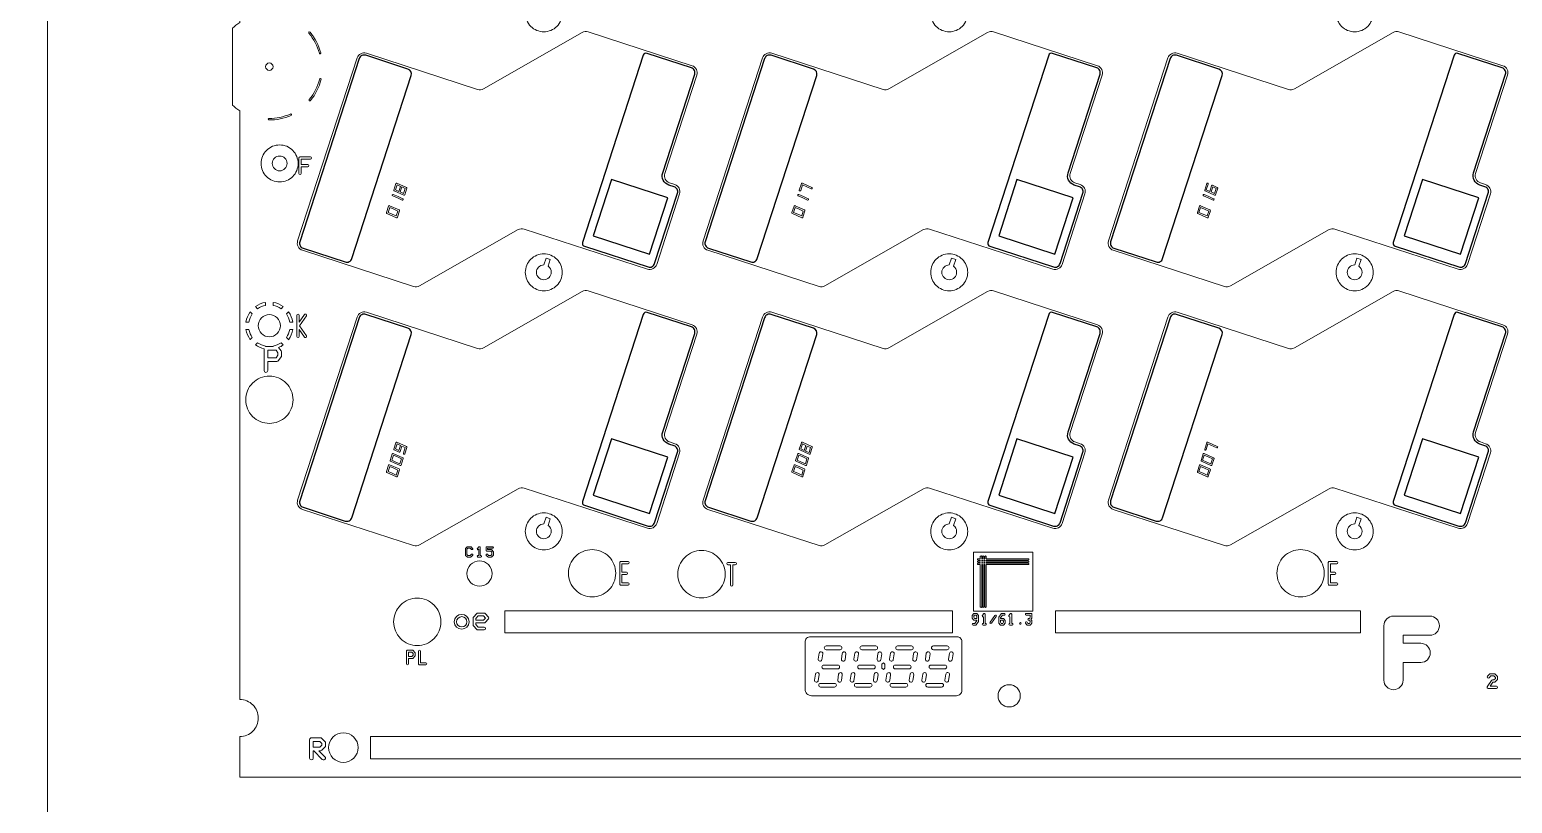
# Model space of a CAD drawing. Extents: x 2864 to 3941, y 2420 to 3182.
# Drawn here: x 3497 to 3597.2, y 2655.7 to 2707.9 of the extents above; entities that cross this region are included whole.
import ezdxf

# ---------------------------------------------------------------- set-up
doc = ezdxf.new("R2010")
doc.units = 0
doc.layers.get('0').update_dxf_attribs({"lineweight": 0})
for name, color, linetype in [('barcode', 1, 'Continuous'), ('susa-b', 2, 'Continuous'), ('susb-b', 3, 'Continuous')]:
    doc.layers.add(name, color=color, linetype=linetype)

msp = doc.modelspace()

# ---------------------------------------------------------------- linework, layer by layer
for p, q in [((3512.051, 2688.741), (3511.907, 2688.884)), ((3512.952, 2689.321), (3512.952, 2689.524)), ((3511.907, 2687.003), (3512.051, 2687.146)), ((3527.4, 2672.319), (3527.5, 2672.319)), ((3561.518, 2667.717), (3561.597, 2667.717)), ((3563.318, 2667.717), (3563.397, 2667.717))]:
    msp.add_line(p, q)
at = {"linetype": 'Continuous'}
for points in [[(3498.202, 3063.443), (3498.202, 2860.643), (3497.202, 2860.643, 1), (3497.202, 2860.243), (3498.202, 2860.243), (3498.202, 2657.443)], [(3765.202, 2857.45), (3765.202, 2673.437, -0.044688), (3765.702, 2673.034), (3765.702, 2667.853, -0.044688), (3765.202, 2667.45), (3765.202, 2662.693, 0.414215), (3763.952, 2661.443, 0.414215), (3765.202, 2660.193), (3765.202, 2657.443), (3511.202, 2657.443), (3511.202, 2660.193, 0.414215), (3512.452, 2661.443, 0.414215), (3511.202, 2662.693), (3511.202, 2702.45, -0.044688), (3510.702, 2702.853), (3510.702, 2708.034, -0.044688), (3511.202, 2708.437), (3511.202, 2764.193), (3511.202, 2857.45, -0.044688)], [(3515.949, 2707.77, 1), (3515.873, 2707.705, -0.110712), (3516.583, 2706.349, 1), (3516.679, 2706.375)], [(3516.7, 2704.593, 1), (3516.603, 2704.616, -0.113199), (3515.902, 2703.217, 1), (3515.979, 2703.154)], [(3514.666, 2702.155, 1), (3514.625, 2702.246, -0.107328), (3513.171, 2701.944, 1), (3513.17, 2701.844)], [(3515.975, 2699.205, 1), (3515.975, 2699.355), (3515.28, 2699.355, 0.414241), (3515.205, 2699.28), (3515.205, 2698.759)], [(3515.205, 2698.759), (3515.205, 2698.237, 1), (3515.355, 2698.237), (3515.355, 2698.684), (3515.801, 2698.684, 1), (3515.801, 2698.834), (3515.355, 2698.834), (3515.355, 2699.205), (3515.975, 2699.205)], [(3511.621, 2688.193), (3511.824, 2688.193, -0.106992), (3512.051, 2688.741)], [(3512.261, 2689.238), (3512.404, 2689.094, -0.106991), (3512.952, 2689.321)], [(3513.452, 2689.524), (3513.452, 2689.321, -0.106992), (3513.999, 2689.094), (3514.142, 2689.238)], [(3514.496, 2688.884), (3514.352, 2688.741, -0.106991), (3514.579, 2688.193), (3514.782, 2688.193)], [(3515.219, 2688.179), (3515.219, 2688.658, 1), (3515.069, 2688.658), (3515.069, 2687.218, 1), (3515.219, 2687.218), (3515.219, 2687.697)], [(3515.702, 2687.261), (3515.235, 2687.938), (3515.702, 2688.616, 1), (3515.579, 2688.701), (3515.219, 2688.179)], [(3512.051, 2687.146, -0.106993), (3511.824, 2687.693), (3511.621, 2687.693)], [(3514.782, 2687.693), (3514.579, 2687.693, -0.106992), (3514.352, 2687.146), (3514.496, 2687.003)], [(3515.219, 2687.697), (3515.579, 2687.175, 1), (3515.702, 2687.261)], [(3514.142, 2686.649), (3513.999, 2686.793, -0.106991), (3513.452, 2686.566), (3513.452, 2686.535), (3512.966, 2686.535, 0.029652), (3512.952, 2686.534), (3512.952, 2686.566, -0.106992), (3512.404, 2686.793), (3512.261, 2686.649)], [(3512.261, 2686.649, 0.100685), (3512.841, 2686.385), (3512.841, 2685.661)], [(3512.841, 2685.661), (3512.841, 2684.912, 1), (3513.091, 2684.912), (3513.091, 2685.536), (3513.718, 2685.536, 0.235848), (3513.818, 2685.586), (3514.006, 2685.834, 0.163746), (3514.031, 2685.91), (3514.031, 2686.161, 0.163734), (3514.006, 2686.237), (3513.829, 2686.471, 0.056526), (3514.142, 2686.649)], [(3527.5, 2672.319, 1), (3527.5, 2672.419), (3527.45, 2672.419), (3527.45, 2672.965, 0.669786), (3527.365, 2673.001), (3527.266, 2672.901, 1), (3527.336, 2672.831), (3527.35, 2672.845)], [(3527.35, 2672.845), (3527.35, 2672.419), (3527.301, 2672.419, 1), (3527.301, 2672.319), (3527.4, 2672.319)], [(3537.453, 2670.423, 1), (3537.453, 2670.573), (3537.031, 2670.573), (3537.031, 2671.143), (3537.329, 2671.143, 1), (3537.329, 2671.293), (3537.031, 2671.293), (3537.031, 2671.864), (3537.453, 2671.864, 1), (3537.453, 2672.014), (3536.956, 2672.014, 0.414241), (3536.881, 2671.939), (3536.881, 2671.218)], [(3585.338, 2670.423, 1), (3585.338, 2670.573), (3584.917, 2670.573), (3584.917, 2671.143), (3585.214, 2671.143, 1), (3585.214, 2671.293), (3584.917, 2671.293), (3584.917, 2671.864), (3585.338, 2671.864, 1), (3585.338, 2672.014), (3584.842, 2672.014, 0.414241), (3584.767, 2671.939), (3584.767, 2671.218)], [(3536.881, 2671.218), (3536.881, 2670.498, 0.414241), (3536.956, 2670.423), (3537.453, 2670.423)], [(3584.767, 2671.218), (3584.767, 2670.498, 0.414241), (3584.842, 2670.423), (3585.338, 2670.423)], [(3528.006, 2668.259), (3527.788, 2668.495, 0.209079), (3527.721, 2668.523), (3527.285, 2668.523, 0.209079), (3527.219, 2668.495), (3527, 2668.259, 0.190123), (3526.976, 2668.198), (3526.976, 2667.963)], [(3526.976, 2667.963), (3526.976, 2667.728, 0.190123), (3527, 2667.667), (3527.219, 2667.432, 0.209079), (3527.285, 2667.403), (3527.722, 2667.403, 1), (3527.722, 2667.583), (3527.324, 2667.583), (3527.156, 2667.763), (3527.156, 2667.873), (3527.722, 2667.873, 0.20993), (3527.788, 2667.902), (3528.006, 2668.136, 0.394798), (3528.006, 2668.259)], [(3561.597, 2667.717, 1), (3561.597, 2667.837), (3561.578, 2667.837), (3561.578, 2668.453, 0.734055), (3561.468, 2668.487), (3561.389, 2668.375, 0.727575), (3561.458, 2668.283), (3561.458, 2667.837), (3561.438, 2667.837, 1), (3561.438, 2667.717), (3561.518, 2667.717)], [(3562.937, 2667.89), (3562.937, 2668.002, 0.156474), (3562.925, 2668.037), (3562.846, 2668.149, 0.245285), (3562.797, 2668.175), (3562.619, 2668.175), (3562.619, 2668.208), (3562.749, 2668.393), (3562.877, 2668.393, 1), (3562.877, 2668.513), (3562.718, 2668.513, 0.245298), (3562.668, 2668.487), (3562.51, 2668.262, 0.156461), (3562.499, 2668.227), (3562.499, 2668.115)], [(3562.499, 2668.115), (3562.499, 2667.89, 0.156474), (3562.51, 2667.855), (3562.589, 2667.743, 0.245285), (3562.638, 2667.717), (3562.797, 2667.717, 0.245298), (3562.846, 2667.743), (3562.925, 2667.855, 0.156461), (3562.937, 2667.89)], [(3563.397, 2667.717, 1), (3563.397, 2667.837), (3563.378, 2667.837), (3563.378, 2668.453, 0.734055), (3563.268, 2668.487), (3563.189, 2668.375, 0.727575), (3563.258, 2668.283), (3563.258, 2667.837), (3563.238, 2667.837, 1), (3563.238, 2667.717), (3563.318, 2667.717)], [(3523.052, 2665.675), (3523.052, 2665.817, 0.166398), (3523.037, 2665.86), (3522.928, 2666.003, 0.234442), (3522.872, 2666.03), (3522.545, 2666.03, 0.414239), (3522.475, 2665.96), (3522.475, 2665.533)], [(3522.475, 2665.533), (3522.475, 2665.106, 1), (3522.615, 2665.106), (3522.615, 2665.463), (3522.872, 2665.463, 0.234442), (3522.928, 2665.49), (3523.037, 2665.633, 0.166397), (3523.052, 2665.675)], [(3596.215, 2664.081), (3596.215, 2664.221, 0.200506), (3596.193, 2664.275), (3596.053, 2664.416, 0.200506), (3595.998, 2664.438), (3595.719, 2664.438, 0.200506), (3595.664, 2664.416), (3595.524, 2664.275, 1), (3595.632, 2664.167), (3595.75, 2664.285), (3595.967, 2664.285), (3596.063, 2664.19), (3596.063, 2664.113), (3595.967, 2664.017), (3595.859, 2664.017, 0.251301), (3595.795, 2663.983), (3595.515, 2663.562, 0.599695), (3595.578, 2663.443), (3596.139, 2663.443, 1), (3596.139, 2663.596), (3595.72, 2663.596)], [(3595.72, 2663.596), (3595.899, 2663.864), (3595.998, 2663.864, 0.200506), (3596.053, 2663.887), (3596.193, 2664.027, 0.200506), (3596.215, 2664.081)], [(3516.995, 2659.568), (3516.995, 2659.775, 0.200077), (3516.958, 2659.864), (3516.752, 2660.07, 0.200077), (3516.664, 2660.107), (3516.043, 2660.107, 0.414226), (3515.918, 2659.982), (3515.918, 2659.361)], [(3516.551, 2659.236), (3516.664, 2659.236, 0.200077), (3516.752, 2659.273), (3516.958, 2659.48, 0.200077), (3516.995, 2659.568)], [(3515.918, 2659.361), (3515.918, 2658.741, 1), (3516.168, 2658.741), (3516.168, 2659.236), (3516.198, 2659.236), (3516.782, 2658.652, 1), (3516.959, 2658.829), (3516.551, 2659.236)], [(3498.202, 2657.443), (3498.202, 2640.643), (3497.202, 2640.643, 1), (3497.202, 2640.243), (3498.202, 2640.243), (3498.202, 2618.943), (3511.202, 2618.943)]]:
    msp.add_lwpolyline(points, format="xyb", dxfattribs=at)
for points in [[(3533.002, 2709.051, 0.414215), (3531.752, 2710.301, 0.414215), (3530.502, 2709.051, 0.414215), (3531.752, 2707.801, 0.414215)], [(3560.402, 2709.051, 0.414215), (3559.152, 2710.301, 0.414215), (3557.902, 2709.051, 0.414215), (3559.152, 2707.801, 0.414215)], [(3587.802, 2709.051, 0.414215), (3586.552, 2710.301, 0.414215), (3585.302, 2709.051, 0.414215), (3586.552, 2707.801, 0.414215)], [(3542.09, 2704.88, 0.41422), (3541.768, 2705.51), (3534.748, 2707.792, 0.211093), (3534.346, 2707.75), (3527.679, 2703.951, -0.211093), (3527.277, 2703.91), (3519.761, 2706.352, 0.41422), (3519.131, 2706.031), (3515.114, 2693.668, 0.414215), (3515.435, 2693.038), (3522.951, 2690.595, 0.211093), (3523.353, 2690.637), (3530.02, 2694.436, -0.211091), (3530.422, 2694.477), (3538.751, 2691.77, 0.414218), (3539.381, 2692.091), (3540.926, 2696.847, 0.414217), (3540.605, 2697.477), (3540.247, 2697.593, -0.414216), (3539.926, 2698.223)], [(3569.49, 2704.88, 0.41422), (3569.168, 2705.51), (3562.148, 2707.792, 0.211093), (3561.746, 2707.75), (3555.079, 2703.951, -0.211093), (3554.677, 2703.91), (3547.161, 2706.352, 0.41422), (3546.531, 2706.031), (3542.514, 2693.668, 0.414215), (3542.835, 2693.038), (3550.351, 2690.595, 0.211093), (3550.753, 2690.637), (3557.42, 2694.436, -0.211091), (3557.822, 2694.477), (3566.151, 2691.77, 0.414218), (3566.781, 2692.091), (3568.326, 2696.847, 0.414217), (3568.005, 2697.477), (3567.647, 2697.593, -0.414216), (3567.326, 2698.223)], [(3596.89, 2704.88, 0.41422), (3596.568, 2705.51), (3589.548, 2707.792, 0.211093), (3589.146, 2707.75), (3582.479, 2703.951, -0.211093), (3582.077, 2703.91), (3574.561, 2706.352, 0.41422), (3573.931, 2706.031), (3569.914, 2693.668, 0.414215), (3570.235, 2693.038), (3577.751, 2690.595, 0.211093), (3578.153, 2690.637), (3584.82, 2694.436, -0.211091), (3585.222, 2694.477), (3593.551, 2691.77, 0.414218), (3594.181, 2692.091), (3595.726, 2696.847, 0.414217), (3595.405, 2697.477), (3595.047, 2697.593, -0.414216), (3594.726, 2698.223)], [(3513.452, 2705.443, 0.414222), (3513.202, 2705.693, 0.414222), (3512.952, 2705.443, 0.414222), (3513.202, 2705.193, 0.414222)], [(3515.146, 2698.908, 0.414215), (3513.896, 2700.158, 0.414215), (3512.646, 2698.908, 0.414215), (3513.896, 2697.658, 0.414215)], [(3514.396, 2698.908, -0.414217), (3513.896, 2698.408, -0.414217), (3513.396, 2698.908, -0.414217), (3513.896, 2699.408, -0.414217)], [(3522.219, 2696.527), (3521.898, 2696.67), (3521.577, 2696.813, 1), (3521.537, 2696.722), (3521.858, 2696.579), (3522.179, 2696.435, 1)], [(3522.494, 2697.226, 0.385532), (3522.467, 2697.288), (3521.825, 2697.574, 0.447551), (3521.757, 2697.544), (3521.616, 2697.112, 0.385532), (3521.644, 2697.051), (3522.285, 2696.764, 0.447551), (3522.354, 2696.795)], [(3549.619, 2696.527), (3549.298, 2696.67), (3548.977, 2696.813, 1), (3548.937, 2696.722), (3549.258, 2696.579), (3549.579, 2696.435, 1)], [(3549.867, 2697.288), (3549.225, 2697.574, 0.447551), (3549.157, 2697.544), (3549.016, 2697.112, 1), (3549.111, 2697.081), (3549.235, 2697.46), (3549.826, 2697.196, 1)], [(3577.019, 2696.527), (3576.698, 2696.67), (3576.377, 2696.813, 1), (3576.337, 2696.722), (3576.658, 2696.579), (3576.979, 2696.435, 1)], [(3577.294, 2697.226, 0.385532), (3577.267, 2697.288), (3576.946, 2697.431, 0.447551), (3576.878, 2697.4), (3576.755, 2697.022), (3576.525, 2697.124), (3576.652, 2697.513, 1), (3576.557, 2697.544), (3576.416, 2697.112, 0.385532), (3576.444, 2697.051), (3577.085, 2696.764, 0.447551), (3577.154, 2696.795)], [(3521.999, 2695.705, 0.385532), (3521.972, 2695.766), (3521.33, 2696.053, 0.447551), (3521.262, 2696.022), (3521.122, 2695.591, 0.385532), (3521.149, 2695.529), (3521.791, 2695.243, 0.447551), (3521.859, 2695.273)], [(3549.399, 2695.705, 0.385532), (3549.372, 2695.766), (3548.73, 2696.053, 0.447551), (3548.662, 2696.022), (3548.522, 2695.591, 0.385532), (3548.549, 2695.529), (3549.191, 2695.243, 0.447551), (3549.259, 2695.273)], [(3576.799, 2695.705, 0.385532), (3576.772, 2695.766), (3576.13, 2696.053, 0.447551), (3576.062, 2696.022), (3575.922, 2695.591, 0.385532), (3575.949, 2695.529), (3576.591, 2695.243, 0.447551), (3576.659, 2695.273)], [(3533.002, 2691.551, 0.414215), (3531.752, 2692.801, 0.414215), (3530.502, 2691.551, 0.414215), (3531.752, 2690.301, 0.414215)], [(3560.402, 2691.551, 0.414215), (3559.152, 2692.801, 0.414215), (3557.902, 2691.551, 0.414215), (3559.152, 2690.301, 0.414215)], [(3587.802, 2691.551, 0.414215), (3586.552, 2692.801, 0.414215), (3585.302, 2691.551, 0.414215), (3586.552, 2690.301, 0.414215)], [(3532.252, 2691.551, -0.414217), (3531.752, 2691.051, -0.414217), (3531.252, 2691.551, -0.414217), (3531.752, 2692.051, -0.002897), (3531.757, 2692.051), (3531.903, 2692.502), (3532.188, 2692.409), (3532.042, 2691.958, -0.242589)], [(3559.652, 2691.551, -0.414217), (3559.152, 2691.051, -0.414217), (3558.652, 2691.551, -0.414217), (3559.152, 2692.051, -0.002897), (3559.157, 2692.051), (3559.303, 2692.502), (3559.588, 2692.409), (3559.442, 2691.958, -0.242589)], [(3587.052, 2691.551, -0.414217), (3586.552, 2691.051, -0.414217), (3586.052, 2691.551, -0.414217), (3586.552, 2692.051, -0.002897), (3586.557, 2692.051), (3586.703, 2692.502), (3586.988, 2692.409), (3586.842, 2691.958, -0.242589)], [(3542.09, 2687.38, 0.41422), (3541.768, 2688.01), (3534.748, 2690.292, 0.211093), (3534.346, 2690.25), (3527.679, 2686.451, -0.211093), (3527.277, 2686.41), (3519.761, 2688.852, 0.41422), (3519.131, 2688.531), (3515.114, 2676.168, 0.414215), (3515.435, 2675.538), (3522.951, 2673.095, 0.211093), (3523.353, 2673.137), (3530.02, 2676.936, -0.211091), (3530.422, 2676.977), (3538.751, 2674.27, 0.414218), (3539.381, 2674.591), (3540.926, 2679.347, 0.414217), (3540.605, 2679.977), (3540.247, 2680.093, -0.414216), (3539.926, 2680.723)], [(3569.49, 2687.38, 0.41422), (3569.168, 2688.01), (3562.148, 2690.292, 0.211093), (3561.746, 2690.25), (3555.079, 2686.451, -0.211093), (3554.677, 2686.41), (3547.161, 2688.852, 0.41422), (3546.531, 2688.531), (3542.514, 2676.168, 0.414215), (3542.835, 2675.538), (3550.351, 2673.095, 0.211093), (3550.753, 2673.137), (3557.42, 2676.936, -0.211091), (3557.822, 2676.977), (3566.151, 2674.27, 0.414218), (3566.781, 2674.591), (3568.326, 2679.347, 0.414217), (3568.005, 2679.977), (3567.647, 2680.093, -0.414216), (3567.326, 2680.723)], [(3596.89, 2687.38, 0.41422), (3596.568, 2688.01), (3589.548, 2690.292, 0.211093), (3589.146, 2690.25), (3582.479, 2686.451, -0.211093), (3582.077, 2686.41), (3574.561, 2688.852, 0.41422), (3573.931, 2688.531), (3569.914, 2676.168, 0.414215), (3570.235, 2675.538), (3577.751, 2673.095, 0.211093), (3578.153, 2673.137), (3584.82, 2676.936, -0.211091), (3585.222, 2676.977), (3593.551, 2674.27, 0.414218), (3594.181, 2674.591), (3595.726, 2679.347, 0.414217), (3595.405, 2679.977), (3595.047, 2680.093, -0.414216), (3594.726, 2680.723)], [(3513.952, 2687.943, 0.414216), (3513.202, 2688.693, 0.414216), (3512.452, 2687.943, 0.414216), (3513.202, 2687.193, 0.414216)], [(3514.802, 2682.943, 0.414215), (3513.202, 2684.543, 0.414215), (3511.602, 2682.943, 0.414215), (3513.202, 2681.343, 0.414215)], [(3522.494, 2679.726, 0.385532), (3522.467, 2679.788), (3521.825, 2680.074, 0.447551), (3521.757, 2680.044), (3521.616, 2679.612, 0.385532), (3521.644, 2679.551), (3521.965, 2679.408, 0.447551), (3522.033, 2679.438), (3522.156, 2679.817), (3522.385, 2679.715), (3522.258, 2679.325, 1), (3522.353, 2679.294)], [(3549.894, 2679.726, 0.385532), (3549.867, 2679.788), (3549.225, 2680.074, 0.447551), (3549.157, 2680.044), (3549.016, 2679.612, 0.385532), (3549.044, 2679.551), (3549.685, 2679.264, 0.447551), (3549.754, 2679.295)], [(3577.267, 2679.788), (3576.625, 2680.074, 0.447551), (3576.557, 2680.044), (3576.416, 2679.612, 1), (3576.511, 2679.581), (3576.635, 2679.96), (3577.226, 2679.696, 1)], [(3521.999, 2678.205, 0.385532), (3521.972, 2678.266), (3521.33, 2678.553, 0.447551), (3521.262, 2678.522), (3521.122, 2678.091, 0.385532), (3521.149, 2678.029), (3521.791, 2677.743, 0.447551), (3521.859, 2677.773)], [(3522.246, 2678.965, 0.385532), (3522.219, 2679.027), (3521.577, 2679.313, 0.447551), (3521.509, 2679.283), (3521.369, 2678.851, 0.385532), (3521.396, 2678.79), (3522.038, 2678.503, 0.447551), (3522.106, 2678.534)], [(3549.399, 2678.205, 0.385532), (3549.372, 2678.266), (3548.73, 2678.553, 0.447551), (3548.662, 2678.522), (3548.522, 2678.091, 0.385532), (3548.549, 2678.029), (3549.191, 2677.743, 0.447551), (3549.259, 2677.773)], [(3549.646, 2678.965, 0.385532), (3549.619, 2679.027), (3548.977, 2679.313, 0.447551), (3548.909, 2679.283), (3548.769, 2678.851, 0.385532), (3548.796, 2678.79), (3549.438, 2678.503, 0.447551), (3549.506, 2678.534)], [(3576.799, 2678.205, 0.385532), (3576.772, 2678.266), (3576.13, 2678.553, 0.447551), (3576.062, 2678.522), (3575.922, 2678.091, 0.385532), (3575.949, 2678.029), (3576.591, 2677.743, 0.447551), (3576.659, 2677.773)], [(3577.046, 2678.965, 0.385532), (3577.019, 2679.027), (3576.377, 2679.313, 0.447551), (3576.309, 2679.283), (3576.169, 2678.851, 0.385532), (3576.196, 2678.79), (3576.838, 2678.503, 0.447551), (3576.906, 2678.534)], [(3533.002, 2674.051, 0.414215), (3531.752, 2675.301, 0.414215), (3530.502, 2674.051, 0.414215), (3531.752, 2672.801, 0.414215)], [(3532.252, 2674.051, -0.414217), (3531.752, 2673.551, -0.414217), (3531.252, 2674.051, -0.414217), (3531.752, 2674.551, -0.002897), (3531.757, 2674.551), (3531.903, 2675.002), (3532.188, 2674.909), (3532.042, 2674.458, -0.242589)], [(3560.402, 2674.051, 0.414215), (3559.152, 2675.301, 0.414215), (3557.902, 2674.051, 0.414215), (3559.152, 2672.801, 0.414215)], [(3559.652, 2674.051, -0.414217), (3559.152, 2673.551, -0.414217), (3558.652, 2674.051, -0.414217), (3559.152, 2674.551, -0.002897), (3559.157, 2674.551), (3559.303, 2675.002), (3559.588, 2674.909), (3559.442, 2674.458, -0.242589)], [(3587.802, 2674.051, 0.414215), (3586.552, 2675.301, 0.414215), (3585.302, 2674.051, 0.414215), (3586.552, 2672.801, 0.414215)], [(3587.052, 2674.051, -0.414217), (3586.552, 2673.551, -0.414217), (3586.052, 2674.051, -0.414217), (3586.552, 2674.551, -0.002897), (3586.557, 2674.551), (3586.703, 2675.002), (3586.988, 2674.909), (3586.842, 2674.458, -0.242589)], [(3526.934, 2672.433, 1), (3526.864, 2672.504), (3526.779, 2672.419), (3526.622, 2672.419), (3526.552, 2672.489), (3526.552, 2672.845), (3526.622, 2672.915), (3526.779, 2672.915), (3526.864, 2672.831, 1), (3526.934, 2672.901), (3526.835, 2673.001, 0.200121), (3526.8, 2673.015), (3526.601, 2673.015, 0.200121), (3526.565, 2673.001), (3526.466, 2672.902, 0.200121), (3526.452, 2672.866), (3526.452, 2672.469, 0.200121), (3526.466, 2672.433), (3526.565, 2672.334, 0.200121), (3526.601, 2672.319), (3526.8, 2672.319, 0.200121), (3526.835, 2672.334)], [(3528.349, 2672.469), (3528.349, 2672.667, 0.200121), (3528.334, 2672.703), (3528.235, 2672.802, 0.200121), (3528.2, 2672.817), (3527.952, 2672.817), (3527.952, 2672.915), (3528.299, 2672.915, 1), (3528.299, 2673.015), (3527.902, 2673.015, 0.414253), (3527.852, 2672.965), (3527.852, 2672.767, 0.414253), (3527.902, 2672.717), (3528.179, 2672.717), (3528.249, 2672.647), (3528.249, 2672.489), (3528.179, 2672.419), (3528.022, 2672.419), (3527.937, 2672.504, 1), (3527.866, 2672.433), (3527.965, 2672.334, 0.200121), (3528.001, 2672.319), (3528.2, 2672.319, 0.200121), (3528.235, 2672.334), (3528.334, 2672.433, 0.200121)], [(3536.614, 2671.224, 0.414215), (3535.014, 2672.824, 0.414215), (3533.414, 2671.224, 0.414215), (3535.014, 2669.624, 0.414215)], [(3544.01, 2671.161, 0.414214), (3542.41, 2672.761, 0.414214), (3540.81, 2671.161, 0.414214), (3542.41, 2669.561, 0.414214)], [(3584.499, 2671.224, 0.414215), (3582.899, 2672.824, 0.414215), (3581.299, 2671.224, 0.414215), (3582.899, 2669.624, 0.414215)], [(3528.256, 2671.203, 0.414215), (3527.406, 2672.053, 0.414215), (3526.556, 2671.203, 0.414215), (3527.406, 2670.353, 0.414215)], [(3544.688, 2671.801, 1), (3544.688, 2671.951), (3544.44, 2671.951), (3544.192, 2671.951, 1), (3544.192, 2671.801), (3544.365, 2671.801), (3544.365, 2670.436, 1), (3544.515, 2670.436), (3544.515, 2671.801)], [(3564.491, 2671.807), (3561.648, 2671.807), (3561.648, 2668.964, -1), (3561.557, 2668.964), (3561.557, 2671.807), (3561.496, 2671.807), (3561.496, 2668.964, -1), (3561.405, 2668.964), (3561.405, 2671.807), (3561.344, 2671.807), (3561.344, 2668.964, -1), (3561.253, 2668.964), (3561.253, 2671.807), (3561.102, 2671.807, -1), (3561.102, 2671.898), (3561.253, 2671.898), (3561.253, 2671.959), (3561.102, 2671.959, -1), (3561.102, 2672.05), (3561.253, 2672.05), (3561.253, 2672.112), (3561.102, 2672.112, -1), (3561.102, 2672.203), (3561.253, 2672.203), (3561.253, 2672.353, -1), (3561.344, 2672.353), (3561.344, 2672.203), (3561.405, 2672.203), (3561.405, 2672.353, -1), (3561.496, 2672.353), (3561.496, 2672.203), (3561.557, 2672.203), (3561.557, 2672.353, -1), (3561.648, 2672.353), (3561.648, 2672.203), (3564.491, 2672.203, -1), (3564.491, 2672.112), (3561.648, 2672.112), (3561.648, 2672.05), (3564.491, 2672.05, -1), (3564.491, 2671.959), (3561.648, 2671.959), (3561.648, 2671.898), (3564.491, 2671.898, -1)], [(3524.802, 2667.943, 0.414215), (3523.202, 2669.543, 0.414215), (3521.602, 2667.943, 0.414215), (3523.202, 2666.343, 0.414215)], [(3561.137, 2668.002), (3561.137, 2668.115), (3561.137, 2668.34, 0.156474), (3561.125, 2668.375), (3561.046, 2668.487, 0.245285), (3560.997, 2668.513), (3560.838, 2668.513, 0.245298), (3560.789, 2668.487), (3560.71, 2668.375, 0.156461), (3560.699, 2668.34), (3560.699, 2668.227, 0.156474), (3560.71, 2668.193), (3560.789, 2668.081, 0.245285), (3560.838, 2668.055), (3561.017, 2668.055), (3561.017, 2668.021), (3560.887, 2667.837), (3560.759, 2667.837, 1), (3560.759, 2667.717), (3560.918, 2667.717, 0.245298), (3560.967, 2667.743), (3561.125, 2667.967, 0.156461)], [(3562.326, 2668.305, 1), (3562.228, 2668.375), (3561.91, 2667.924, 1), (3562.008, 2667.855)], [(3564.737, 2667.89), (3564.737, 2668.002, 0.156474), (3564.725, 2668.037), (3564.671, 2668.115), (3564.725, 2668.193, 0.156461), (3564.737, 2668.227), (3564.737, 2668.453, 0.414245), (3564.677, 2668.513), (3564.359, 2668.513, 1), (3564.359, 2668.393), (3564.617, 2668.393), (3564.617, 2668.246), (3564.566, 2668.175), (3564.518, 2668.175, 1), (3564.518, 2668.055), (3564.566, 2668.055), (3564.617, 2667.983), (3564.617, 2667.909), (3564.566, 2667.837), (3564.469, 2667.837), (3564.408, 2667.924, 1), (3564.31, 2667.855), (3564.389, 2667.743, 0.245285), (3564.438, 2667.717), (3564.597, 2667.717, 0.245298), (3564.646, 2667.743), (3564.725, 2667.855, 0.156461)], [(3591.626, 2667.031, 1), (3591.626, 2668.331), (3589.176, 2668.331, 0.414216), (3588.526, 2667.681), (3588.526, 2664.006, 1), (3589.826, 2664.006), (3589.826, 2665.193), (3591.014, 2665.193, 1), (3591.014, 2666.493), (3589.826, 2666.493), (3589.826, 2667.031)], [(3559.999, 2663.301), (3559.999, 2666.624, 0.41422), (3559.686, 2666.937), (3549.773, 2666.937, 0.414218), (3549.404, 2666.568), (3549.404, 2663.397, 0.414218), (3549.851, 2662.95), (3559.648, 2662.95, 0.414219)], [(3523.782, 2665.036, 1), (3523.782, 2665.176), (3523.415, 2665.176), (3523.415, 2665.96, 1), (3523.275, 2665.96), (3523.275, 2665.106, 0.414239), (3523.345, 2665.036)], [(3550.61, 2665.775), (3550.546, 2665.384, -1), (3550.296, 2665.425), (3550.359, 2665.816, -1)], [(3551.77, 2666.06), (3550.833, 2666.06, -1), (3550.833, 2666.314), (3551.77, 2666.314, -1)], [(3552.172, 2665.771), (3552.111, 2665.38, -1), (3551.86, 2665.419), (3551.921, 2665.81, -1)], [(3553.023, 2665.775), (3552.959, 2665.384, -1), (3552.709, 2665.425), (3552.772, 2665.816, -1)], [(3554.183, 2666.06), (3553.246, 2666.06, -1), (3553.246, 2666.314), (3554.183, 2666.314, -1)], [(3554.585, 2665.771), (3554.524, 2665.38, -1), (3554.273, 2665.419), (3554.334, 2665.81, -1)], [(3555.436, 2665.775), (3555.372, 2665.384, -1), (3555.122, 2665.425), (3555.185, 2665.816, -1)], [(3556.596, 2666.06), (3555.659, 2666.06, -1), (3555.659, 2666.314), (3556.596, 2666.314, -1)], [(3556.998, 2665.771), (3556.937, 2665.38, -1), (3556.686, 2665.419), (3556.747, 2665.81, -1)], [(3557.854, 2665.775), (3557.79, 2665.384, -1), (3557.54, 2665.425), (3557.603, 2665.816, -1)], [(3559.014, 2666.06), (3558.077, 2666.06, -1), (3558.077, 2666.314), (3559.014, 2666.314, -1)], [(3559.419, 2665.77), (3559.355, 2665.379, -1), (3559.104, 2665.42), (3559.168, 2665.811, -1)], [(3550.364, 2664.368), (3550.3, 2663.972, -1), (3550.049, 2664.012), (3550.113, 2664.409, -1)], [(3551.615, 2664.764), (3550.678, 2664.764, -1), (3550.678, 2665.018), (3551.615, 2665.018, -1)], [(3551.926, 2664.369), (3551.865, 2663.973, -1), (3551.614, 2664.012), (3551.675, 2664.408, -1)], [(3552.777, 2664.368), (3552.713, 2663.972, -1), (3552.462, 2664.012), (3552.526, 2664.409, -1)], [(3554.028, 2664.764), (3553.091, 2664.764, -1), (3553.091, 2665.018), (3554.028, 2665.018, -1)], [(3554.339, 2664.369), (3554.278, 2663.973, -1), (3554.027, 2664.012), (3554.088, 2664.408, -1)], [(3555.19, 2664.368), (3555.126, 2663.972, -1), (3554.875, 2664.012), (3554.939, 2664.409, -1)], [(3556.441, 2664.764), (3555.504, 2664.764, -1), (3555.504, 2665.018), (3556.441, 2665.018, -1)], [(3556.752, 2664.369), (3556.691, 2663.973, -1), (3556.44, 2664.012), (3556.501, 2664.408, -1)], [(3557.61, 2664.368), (3557.547, 2663.972, -1), (3557.296, 2664.012), (3557.359, 2664.409, -1)], [(3558.856, 2664.764), (3557.922, 2664.764, -1), (3557.922, 2665.018), (3558.856, 2665.018, -1)], [(3559.17, 2664.369), (3559.109, 2663.973, -1), (3558.858, 2664.012), (3558.919, 2664.408, -1)], [(3551.394, 2663.53), (3550.454, 2663.53, -1), (3550.454, 2663.784), (3551.394, 2663.784, -1)], [(3553.807, 2663.53), (3552.867, 2663.53, -1), (3552.867, 2663.784), (3553.807, 2663.784, -1)], [(3556.22, 2663.53), (3555.28, 2663.53, -1), (3555.28, 2663.784), (3556.22, 2663.784, -1)], [(3558.638, 2663.53), (3557.698, 2663.53, -1), (3557.698, 2663.784), (3558.638, 2663.784, -1)], [(3563.952, 2662.943, 0.414216), (3563.202, 2663.693, 0.414216), (3562.452, 2662.943, 0.414216), (3563.202, 2662.193, 0.414216)], [(3519.202, 2659.443, 0.414216), (3518.202, 2660.443, 0.414216), (3517.202, 2659.443, 0.414216), (3518.202, 2658.443, 0.414216)]]:
    msp.add_lwpolyline(points, format="xyb", close=True, dxfattribs=at)
for points in [[(3522.064, 2697.358), (3521.955, 2697.022), (3521.725, 2697.124), (3521.835, 2697.46)], [(3522.385, 2697.215), (3522.275, 2696.878), (3522.046, 2696.981), (3522.156, 2697.317)], [(3577.185, 2697.215), (3577.075, 2696.878), (3576.846, 2696.981), (3576.956, 2697.317)], [(3521.89, 2695.693), (3521.781, 2695.357), (3521.511, 2695.477), (3521.231, 2695.602), (3521.34, 2695.939), (3521.61, 2695.818)], [(3549.29, 2695.693), (3549.181, 2695.357), (3548.911, 2695.477), (3548.631, 2695.602), (3548.74, 2695.939), (3549.01, 2695.818)], [(3576.69, 2695.693), (3576.581, 2695.357), (3576.311, 2695.477), (3576.031, 2695.602), (3576.14, 2695.939), (3576.41, 2695.818)], [(3513.781, 2685.952), (3513.656, 2685.786), (3513.091, 2685.786), (3513.091, 2686.285), (3513.656, 2686.285), (3513.781, 2686.119)], [(3522.064, 2679.858), (3521.955, 2679.522), (3521.725, 2679.624), (3521.835, 2679.96)], [(3549.464, 2679.858), (3549.355, 2679.522), (3549.125, 2679.624), (3549.235, 2679.96)], [(3549.785, 2679.715), (3549.675, 2679.378), (3549.446, 2679.481), (3549.556, 2679.817)], [(3522.138, 2678.954), (3522.028, 2678.617), (3521.758, 2678.738), (3521.478, 2678.863), (3521.587, 2679.199), (3521.858, 2679.079)], [(3549.538, 2678.954), (3549.428, 2678.617), (3549.158, 2678.738), (3548.878, 2678.863), (3548.987, 2679.199), (3549.258, 2679.079)], [(3576.938, 2678.954), (3576.828, 2678.617), (3576.558, 2678.738), (3576.278, 2678.863), (3576.387, 2679.199), (3576.658, 2679.079)], [(3521.89, 2678.193), (3521.781, 2677.857), (3521.511, 2677.977), (3521.231, 2678.102), (3521.34, 2678.439), (3521.61, 2678.318)], [(3549.29, 2678.193), (3549.181, 2677.857), (3548.911, 2677.977), (3548.631, 2678.102), (3548.74, 2678.439), (3549.01, 2678.318)], [(3576.69, 2678.193), (3576.581, 2677.857), (3576.311, 2677.977), (3576.031, 2678.102), (3576.14, 2678.439), (3576.41, 2678.318)], [(3564.799, 2668.657), (3564.799, 2672.657), (3560.799, 2672.657), (3560.799, 2668.657)], [(3561.405, 2672.05), (3561.405, 2672.112), (3561.344, 2672.112), (3561.344, 2672.05)], [(3561.405, 2671.898), (3561.405, 2671.959), (3561.344, 2671.959), (3561.344, 2671.898)], [(3561.557, 2672.05), (3561.557, 2672.112), (3561.496, 2672.112), (3561.496, 2672.05)], [(3561.557, 2671.898), (3561.557, 2671.959), (3561.496, 2671.959), (3561.496, 2671.898)], [(3559.363, 2667.193), (3559.363, 2668.693), (3529.109, 2668.693), (3529.109, 2667.193)], [(3586.949, 2667.193), (3586.949, 2668.693), (3566.336, 2668.693), (3566.336, 2667.193)], [(3527.817, 2668.198), (3527.682, 2668.053), (3527.156, 2668.053), (3527.156, 2668.163), (3527.324, 2668.343), (3527.682, 2668.343)], [(3561.017, 2668.175), (3560.869, 2668.175), (3560.819, 2668.246), (3560.819, 2668.321), (3560.869, 2668.393), (3560.966, 2668.393), (3561.017, 2668.321)], [(3562.817, 2667.909), (3562.766, 2667.837), (3562.669, 2667.837), (3562.619, 2667.909), (3562.619, 2668.055), (3562.766, 2668.055), (3562.817, 2667.983)], [(3522.912, 2665.699), (3522.838, 2665.603), (3522.615, 2665.603), (3522.615, 2665.89), (3522.838, 2665.89), (3522.912, 2665.794)], [(3554.802, 2664.813), (3554.702, 2664.713), (3554.602, 2664.813), (3554.602, 2665.073), (3554.702, 2665.173), (3554.802, 2665.073)], [(3516.745, 2659.62), (3516.612, 2659.486), (3516.168, 2659.486), (3516.168, 2659.857), (3516.612, 2659.857), (3516.745, 2659.724)], [(3758.202, 2658.693), (3758.202, 2660.193), (3520.04, 2660.193), (3520.04, 2658.693)]]:
    msp.add_lwpolyline(points, close=True, dxfattribs=at)
for centre, radius in [((3526.202, 2667.943), 0.5), ((3526.202, 2667.943), 0.35), ((3563.957, 2667.833), 0.06)]:
    msp.add_circle(centre, radius)
for centre, radius, start, end in [((3513.202, 2705.443), 3.6, 14.98868, 40.2587), ((3513.202, 2705.443), 3.6, 320.49925, 346.3322), ((3513.202, 2705.443), 3.6, 269.49861, 294.00219), ((3513.202, 2687.943), 1.6, 143.9894, 171.01078), ((3513.202, 2687.943), 1.6, 98.98922, 126.0106), ((3513.202, 2687.943), 1.6, 53.9894, 81.01078), ((3513.202, 2687.943), 1.6, 8.98922, 36.0106), ((3513.202, 2687.943), 1.6, 188.98939, 216.01078), ((3513.202, 2687.943), 1.6, 323.9894, 351.01078)]:
    msp.add_arc(centre, radius, start, end)
at = {"layer": 'barcode', "linetype": 'Continuous'}
for points in [[(3536.329, 2697.812), (3535.093, 2694.007), (3538.897, 2692.771), (3540.133, 2696.576)], [(3563.729, 2697.812), (3562.493, 2694.007), (3566.297, 2692.771), (3567.533, 2696.576)], [(3591.129, 2697.812), (3589.893, 2694.007), (3593.697, 2692.771), (3594.933, 2696.576)], [(3536.329, 2680.312), (3535.093, 2676.507), (3538.897, 2675.271), (3540.133, 2679.076)], [(3563.729, 2680.312), (3562.493, 2676.507), (3566.297, 2675.271), (3567.533, 2679.076)], [(3591.129, 2680.312), (3589.893, 2676.507), (3593.697, 2675.271), (3594.933, 2679.076)]]:
    msp.add_lwpolyline(points, close=True, dxfattribs=at)
at = {"layer": 'susa-b'}
for p, q in [((3518.776, 2692.478), (3522.793, 2704.841)), ((3546.176, 2692.478), (3550.193, 2704.841)), ((3573.576, 2692.478), (3577.593, 2704.841)), ((3518.776, 2674.978), (3522.793, 2687.341)), ((3546.176, 2674.978), (3550.193, 2687.341)), ((3573.576, 2674.978), (3577.593, 2687.341))]:
    msp.add_line(p, q, dxfattribs=at)
at = {"layer": 'susa-b', "linetype": 'Continuous'}
for points in [[(3522.569, 2705.282), (3519.715, 2706.21, 0.414216), (3519.274, 2705.985), (3515.256, 2693.621, 0.414218), (3515.481, 2693.18), (3518.335, 2692.253)], [(3549.969, 2705.282), (3547.115, 2706.21, 0.414216), (3546.674, 2705.985), (3542.656, 2693.621, 0.414218), (3542.881, 2693.18), (3545.735, 2692.253)], [(3577.369, 2705.282), (3574.515, 2706.21, 0.414216), (3574.074, 2705.985), (3570.056, 2693.621, 0.414218), (3570.281, 2693.18), (3573.135, 2692.253)], [(3522.569, 2687.782), (3519.715, 2688.71, 0.414216), (3519.274, 2688.485), (3515.256, 2676.121, 0.414218), (3515.481, 2675.68), (3518.335, 2674.753)], [(3549.969, 2687.782), (3547.115, 2688.71, 0.414216), (3546.674, 2688.485), (3542.656, 2676.121, 0.414218), (3542.881, 2675.68), (3545.735, 2674.753)], [(3577.369, 2687.782), (3574.515, 2688.71, 0.414216), (3574.074, 2688.485), (3570.056, 2676.121, 0.414218), (3570.281, 2675.68), (3573.135, 2674.753)]]:
    msp.add_lwpolyline(points, format="xyb", dxfattribs=at)
at = {"layer": 'susa-b'}
for centre, start, end in [((3522.46, 2704.95), 341.99977, 71.99977), ((3549.86, 2704.95), 341.99977, 71.99977), ((3577.26, 2704.95), 341.99977, 71.99977), ((3518.443, 2692.586), 251.99971, 342.0001), ((3545.843, 2692.586), 251.99971, 342.0001), ((3573.243, 2692.586), 251.99971, 342.0001), ((3522.46, 2687.45), 341.99977, 71.99977), ((3549.86, 2687.45), 341.99977, 71.99977), ((3577.26, 2687.45), 341.99977, 71.99977), ((3518.443, 2675.086), 251.99971, 342.0001), ((3545.843, 2675.086), 251.99971, 342.0001), ((3573.243, 2675.086), 251.99971, 342.0001)]:
    msp.add_arc(centre, 0.35, start, end, dxfattribs=at)
at = {"layer": 'susb-b'}
for p, q in [((3541.722, 2705.368), (3538.727, 2706.341)), ((3569.122, 2705.368), (3566.127, 2706.341)), ((3596.522, 2705.368), (3593.527, 2706.341)), ((3541.722, 2687.868), (3538.727, 2688.841)), ((3569.122, 2687.868), (3566.127, 2688.841)), ((3596.522, 2687.868), (3593.527, 2688.841))]:
    msp.add_line(p, q, dxfattribs=at)
at = {"layer": 'susb-b', "linetype": 'Continuous'}
for points in [[(3538.475, 2706.213), (3534.365, 2693.564, 0.414221), (3534.493, 2693.312)], [(3565.875, 2706.213), (3561.765, 2693.564, 0.414221), (3561.893, 2693.312)], [(3593.275, 2706.213), (3589.165, 2693.564, 0.414221), (3589.293, 2693.312)], [(3534.493, 2693.312), (3538.797, 2691.913, 0.414222), (3539.238, 2692.138), (3540.784, 2696.893, 0.414218), (3540.559, 2697.334), (3540.201, 2697.45, -0.414217), (3539.784, 2698.269), (3541.947, 2704.927, 0.414216), (3541.722, 2705.368)], [(3561.893, 2693.312), (3566.197, 2691.913, 0.414222), (3566.638, 2692.138), (3568.184, 2696.893, 0.414218), (3567.959, 2697.334), (3567.601, 2697.45, -0.414217), (3567.184, 2698.269), (3569.347, 2704.927, 0.414216), (3569.122, 2705.368)], [(3589.293, 2693.312), (3593.597, 2691.913, 0.414222), (3594.038, 2692.138), (3595.584, 2696.893, 0.414218), (3595.359, 2697.334), (3595.001, 2697.45, -0.414217), (3594.584, 2698.269), (3596.747, 2704.927, 0.414216), (3596.522, 2705.368)], [(3538.475, 2688.713), (3534.365, 2676.064, 0.414221), (3534.493, 2675.812)], [(3565.875, 2688.713), (3561.765, 2676.064, 0.414221), (3561.893, 2675.812)], [(3593.275, 2688.713), (3589.165, 2676.064, 0.414221), (3589.293, 2675.812)], [(3534.493, 2675.812), (3538.797, 2674.413, 0.414222), (3539.238, 2674.638), (3540.784, 2679.393, 0.414218), (3540.559, 2679.834), (3540.201, 2679.95, -0.414217), (3539.784, 2680.769), (3541.947, 2687.427, 0.414216), (3541.722, 2687.868)], [(3561.893, 2675.812), (3566.197, 2674.413, 0.414222), (3566.638, 2674.638), (3568.184, 2679.393, 0.414218), (3567.959, 2679.834), (3567.601, 2679.95, -0.414217), (3567.184, 2680.769), (3569.347, 2687.427, 0.414216), (3569.122, 2687.868)], [(3589.293, 2675.812), (3593.597, 2674.413, 0.414222), (3594.038, 2674.638), (3595.584, 2679.393, 0.414218), (3595.359, 2679.834), (3595.001, 2679.95, -0.414217), (3594.584, 2680.769), (3596.747, 2687.427, 0.414216), (3596.522, 2687.868)]]:
    msp.add_lwpolyline(points, format="xyb", dxfattribs=at)
at = {"layer": 'susb-b'}
for centre in [(3538.665, 2706.151), (3566.065, 2706.151), (3593.465, 2706.151), (3538.665, 2688.651), (3566.065, 2688.651), (3593.465, 2688.651)]:
    msp.add_arc(centre, 0.2, 72.00035, 162.00035, dxfattribs=at)

doc.saveas('drawing.dxf')
